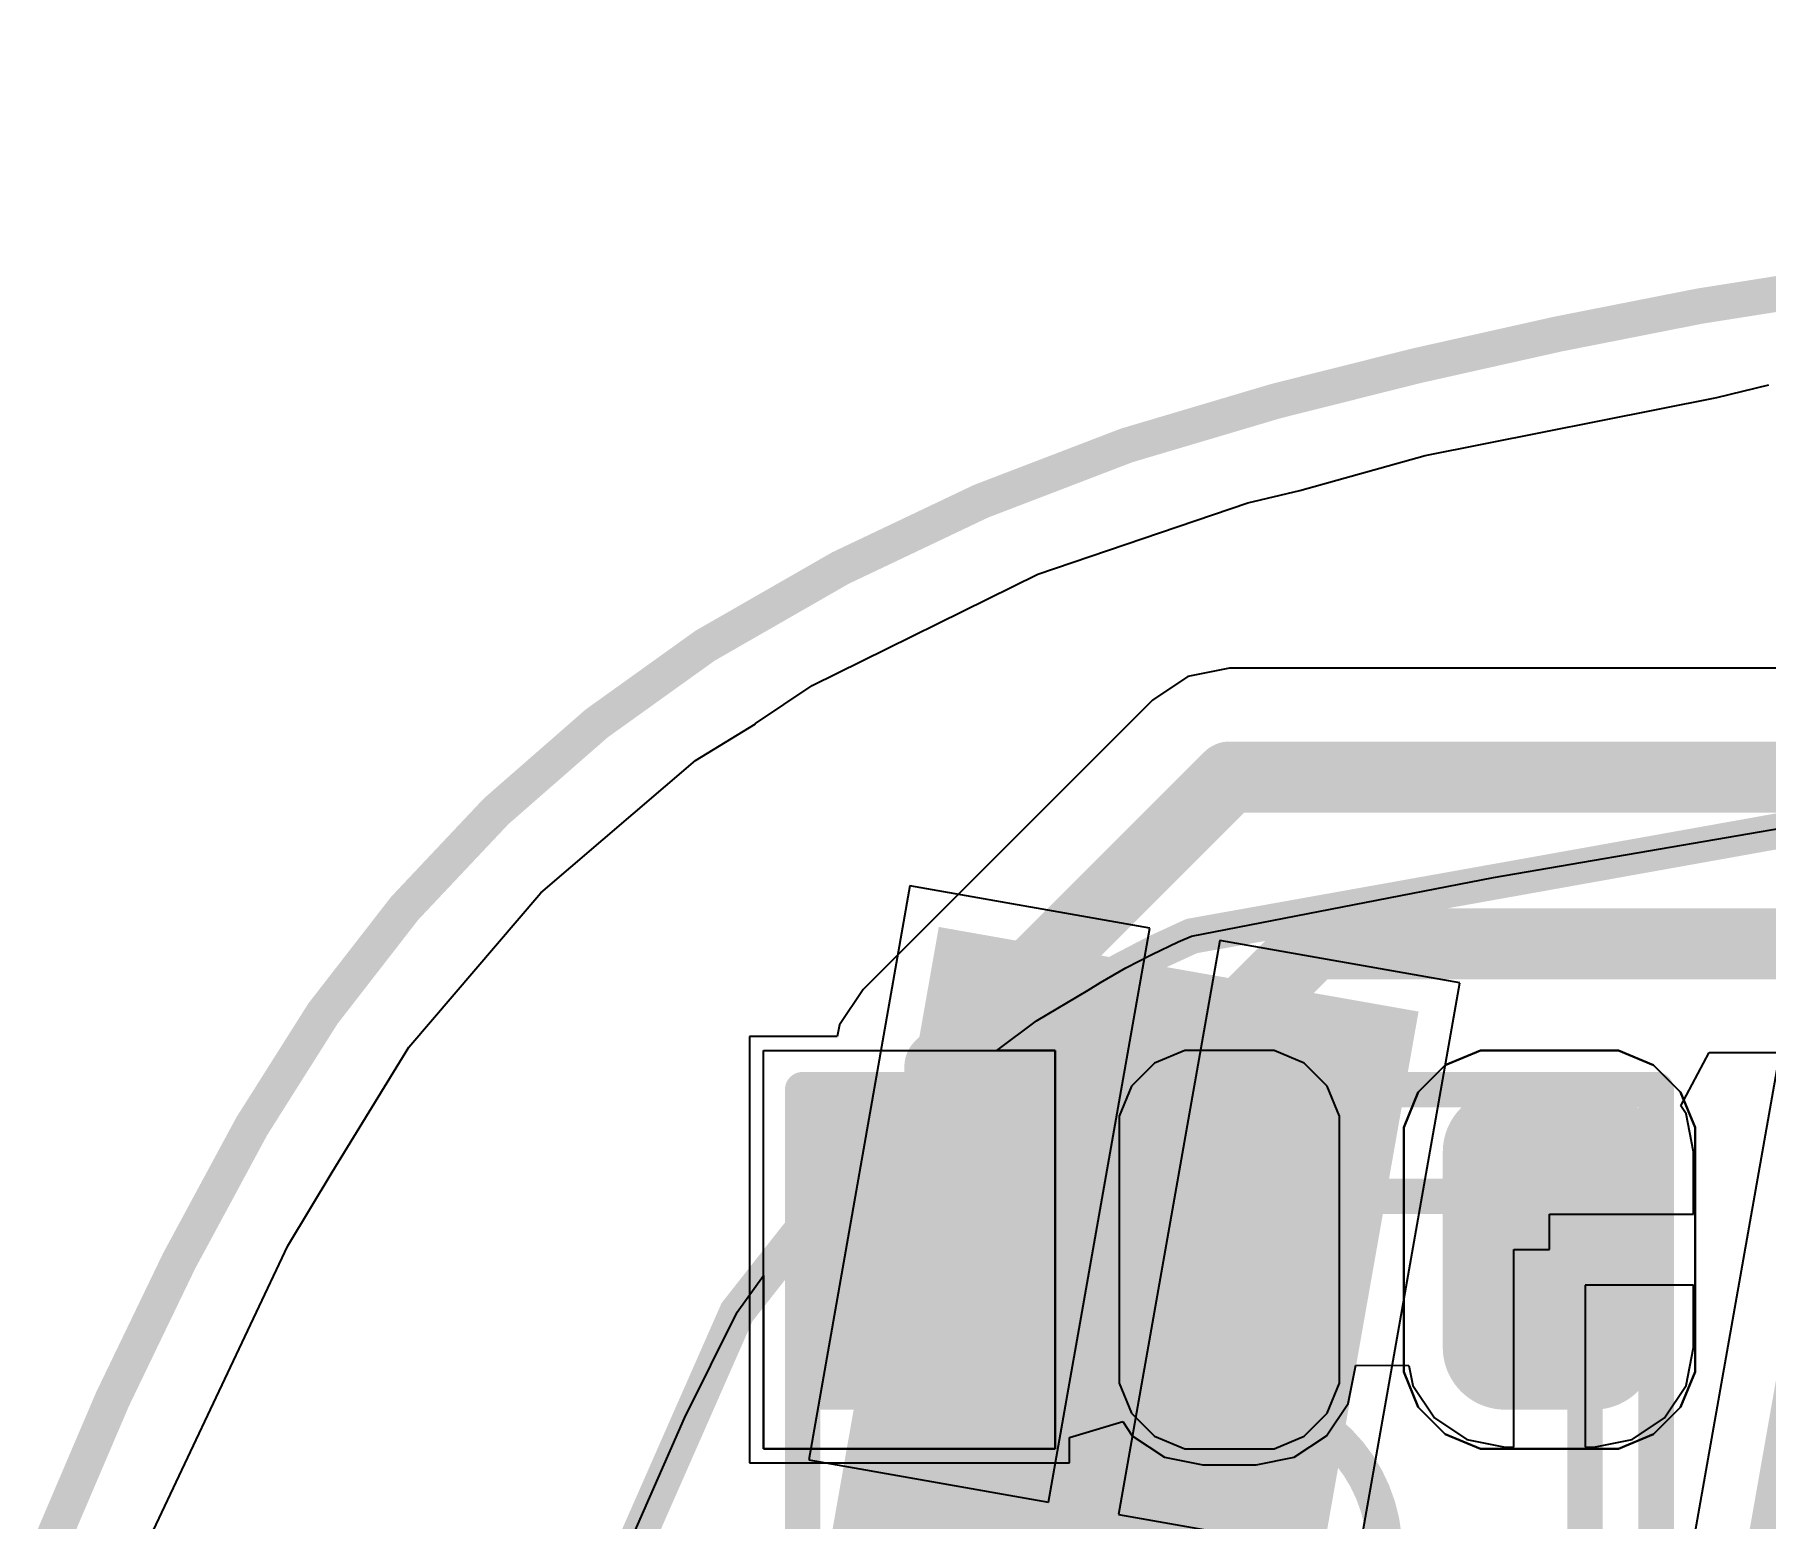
# Model space of a CAD drawing. Header units: inches. Extents: x -52 to 109, y 0 to 35.
# Drawn here: x 1.819 to 6.686, y 27.247 to 31.421 of the extents above; entities that cross this region are included whole.
import ezdxf

# ---------------------------------------------------------------- set-up
doc = ezdxf.new("R2010")
doc.units = ezdxf.units.IN
for name, color, linetype in [('Bottom Assembly', 56, 'Continuous'), ('Bottom Layer', 5, 'Continuous'), ('Bottom Solder', 6, 'Continuous'), ('Keep-Out Layer', 6, 'Continuous'), ('Mechanical 1', 6, 'Continuous'), ('Mechanical 4', 56, 'Continuous'), ('Top Component Outline', 56, 'Continuous'), ('Top Courtyard', 56, 'Continuous'), ('Top Layer', 1, 'Continuous'), ('Top Overlay', 2, 'Continuous'), ('Top Paste', 8, 'Continuous'), ('Top Solder', 216, 'Continuous')]:
    doc.layers.add(name, color=color, linetype=linetype)
doc.styles.add('Arial', font='', dxfattribs={"height": 0.2})
doc.styles.get('Arial').set_extended_font_data('Arial')

# ---------------------------------------------------------------- blocks, each defined once
blk = doc.blocks.new('APA_RGB_LED_2020_376')
at = {"layer": 'Top Layer'}
h = blk.add_hatch(color=1, dxfattribs=at)
edge = h.paths.add_edge_path()
edge.add_arc((-1.125, 1.025), 0.125, 90, 180)
edge.add_line((-1.25, 1.025), (-1.25, 0.775))
edge.add_arc((-1.125, 0.775), 0.125, 180, 270)
edge.add_line((-1.125, 0.65), (-0.575, 0.65))
edge.add_arc((-0.575, 0.775), 0.125, 270, 360)
edge.add_line((-0.45, 0.775), (-0.45, 1.025))
edge.add_arc((-0.575, 1.025), 0.125, 0, 90)
edge.add_line((-0.575, 1.15), (-1.125, 1.15))
h = blk.add_hatch(color=1, dxfattribs=at)
edge = h.paths.add_edge_path()
edge.add_arc((0.575, 1.025), 0.125, 90, 180)
edge.add_line((0.45, 1.025), (0.45, 0.775))
edge.add_arc((0.575, 0.775), 0.125, 180, 270)
edge.add_line((0.575, 0.65), (1.125, 0.65))
edge.add_arc((1.125, 0.775), 0.125, 270, 360)
edge.add_line((1.25, 0.775), (1.25, 1.025))
edge.add_arc((1.125, 1.025), 0.125, 0, 90)
edge.add_line((1.125, 1.15), (0.575, 1.15))
h = blk.add_hatch(color=1, dxfattribs=at)
edge = h.paths.add_edge_path()
edge.add_arc((-1.175, 0.075), 0.075, 90, 180)
edge.add_line((-1.25, 0.075), (-1.25, -0.075))
edge.add_arc((-1.175, -0.075), 0.075, 180, 270)
edge.add_line((-1.175, -0.15), (-0.525, -0.15))
edge.add_arc((-0.525, -0.075), 0.075, 270, 360)
edge.add_line((-0.45, -0.075), (-0.45, 0.075))
edge.add_arc((-0.525, 0.075), 0.075, 0, 90)
edge.add_line((-0.525, 0.15), (-1.175, 0.15))
h = blk.add_hatch(color=1, dxfattribs=at)
edge = h.paths.add_edge_path()
edge.add_arc((0.525, 0.075), 0.075, 90, 180)
edge.add_line((0.45, 0.075), (0.45, -0.075))
edge.add_arc((0.525, -0.075), 0.075, 180, 270)
edge.add_line((0.525, -0.15), (1.175, -0.15))
edge.add_arc((1.175, -0.075), 0.075, 270, 360)
edge.add_line((1.25, -0.075), (1.25, 0.075))
edge.add_arc((1.175, 0.075), 0.075, 0, 90)
edge.add_line((1.175, 0.15), (0.525, 0.15))
blk.add_hatch(color=1, dxfattribs=at).paths.add_polyline_path([(-1.25, -0.65), (-0.45, -0.65), (-0.45, -1.15), (-1.25, -1.15)])
h = blk.add_hatch(color=1, dxfattribs=at)
edge = h.paths.add_edge_path()
edge.add_arc((0.575, -0.775), 0.125, 90, 180)
edge.add_line((0.45, -0.775), (0.45, -1.025))
edge.add_arc((0.575, -1.025), 0.125, 180, 270)
edge.add_line((0.575, -1.15), (1.125, -1.15))
edge.add_arc((1.125, -1.025), 0.125, 270, 360)
edge.add_line((1.25, -1.025), (1.25, -0.775))
edge.add_arc((1.125, -0.775), 0.125, 0, 90)
edge.add_line((1.125, -0.65), (0.575, -0.65))
at = {"layer": 'Top Paste'}
h = blk.add_hatch(color=8, dxfattribs=at)
edge = h.paths.add_edge_path()
edge.add_arc((-1.125, 1.025), 0.125, 90, 180)
edge.add_line((-1.25, 1.025), (-1.25, 0.775))
edge.add_arc((-1.125, 0.775), 0.125, 180, 270)
edge.add_line((-1.125, 0.65), (-0.575, 0.65))
edge.add_arc((-0.575, 0.775), 0.125, 270, 360)
edge.add_line((-0.45, 0.775), (-0.45, 1.025))
edge.add_arc((-0.575, 1.025), 0.125, 0, 90)
edge.add_line((-0.575, 1.15), (-1.125, 1.15))
h = blk.add_hatch(color=8, dxfattribs=at)
edge = h.paths.add_edge_path()
edge.add_arc((0.575, 1.025), 0.125, 90, 180)
edge.add_line((0.45, 1.025), (0.45, 0.775))
edge.add_arc((0.575, 0.775), 0.125, 180, 270)
edge.add_line((0.575, 0.65), (1.125, 0.65))
edge.add_arc((1.125, 0.775), 0.125, 270, 360)
edge.add_line((1.25, 0.775), (1.25, 1.025))
edge.add_arc((1.125, 1.025), 0.125, 0, 90)
edge.add_line((1.125, 1.15), (0.575, 1.15))
h = blk.add_hatch(color=8, dxfattribs=at)
edge = h.paths.add_edge_path()
edge.add_arc((-1.175, 0.075), 0.075, 90, 180)
edge.add_line((-1.25, 0.075), (-1.25, -0.075))
edge.add_arc((-1.175, -0.075), 0.075, 180, 270)
edge.add_line((-1.175, -0.15), (-0.525, -0.15))
edge.add_arc((-0.525, -0.075), 0.075, 270, 360)
edge.add_line((-0.45, -0.075), (-0.45, 0.075))
edge.add_arc((-0.525, 0.075), 0.075, 0, 90)
edge.add_line((-0.525, 0.15), (-1.175, 0.15))
h = blk.add_hatch(color=8, dxfattribs=at)
edge = h.paths.add_edge_path()
edge.add_arc((0.525, 0.075), 0.075, 90, 180)
edge.add_line((0.45, 0.075), (0.45, -0.075))
edge.add_arc((0.525, -0.075), 0.075, 180, 270)
edge.add_line((0.525, -0.15), (1.175, -0.15))
edge.add_arc((1.175, -0.075), 0.075, 270, 360)
edge.add_line((1.25, -0.075), (1.25, 0.075))
edge.add_arc((1.175, 0.075), 0.075, 0, 90)
edge.add_line((1.175, 0.15), (0.525, 0.15))
blk.add_hatch(color=8, dxfattribs=at).paths.add_polyline_path([(-1.25, -0.65), (-0.45, -0.65), (-0.45, -1.15), (-1.25, -1.15)])
h = blk.add_hatch(color=8, dxfattribs=at)
edge = h.paths.add_edge_path()
edge.add_arc((0.575, -0.775), 0.125, 90, 180)
edge.add_line((0.45, -0.775), (0.45, -1.025))
edge.add_arc((0.575, -1.025), 0.125, 180, 270)
edge.add_line((0.575, -1.15), (1.125, -1.15))
edge.add_arc((1.125, -1.025), 0.125, 270, 360)
edge.add_line((1.25, -1.025), (1.25, -0.775))
edge.add_arc((1.125, -0.775), 0.125, 0, 90)
edge.add_line((1.125, -0.65), (0.575, -0.65))
at = {"layer": 'Top Solder'}
h = blk.add_hatch(color=216, dxfattribs=at)
edge = h.paths.add_edge_path()
edge.add_arc((-1.125, 1.025), 0.175, 90, 180)
edge.add_line((-1.3, 1.025), (-1.3, 0.775))
edge.add_arc((-1.125, 0.775), 0.175, 180, 270)
edge.add_line((-1.125, 0.6), (-0.575, 0.6))
edge.add_arc((-0.575, 0.775), 0.175, 270, 360)
edge.add_line((-0.4, 0.775), (-0.4, 1.025))
edge.add_arc((-0.575, 1.025), 0.175, 0, 90)
edge.add_line((-0.575, 1.2), (-1.125, 1.2))
h = blk.add_hatch(color=216, dxfattribs=at)
edge = h.paths.add_edge_path()
edge.add_arc((0.575, 1.025), 0.175, 90, 180)
edge.add_line((0.4, 1.025), (0.4, 0.775))
edge.add_arc((0.575, 0.775), 0.175, 180, 270)
edge.add_line((0.575, 0.6), (1.125, 0.6))
edge.add_arc((1.125, 0.775), 0.175, 270, 360)
edge.add_line((1.3, 0.775), (1.3, 1.025))
edge.add_arc((1.125, 1.025), 0.175, 0, 90)
edge.add_line((1.125, 1.2), (0.575, 1.2))
h = blk.add_hatch(color=216, dxfattribs=at)
edge = h.paths.add_edge_path()
edge.add_arc((-1.175, 0.075), 0.125, 90, 180)
edge.add_line((-1.3, 0.075), (-1.3, -0.075))
edge.add_arc((-1.175, -0.075), 0.125, 180, 270)
edge.add_line((-1.175, -0.2), (-0.525, -0.2))
edge.add_arc((-0.525, -0.075), 0.125, 270, 360)
edge.add_line((-0.4, -0.075), (-0.4, 0.075))
edge.add_arc((-0.525, 0.075), 0.125, 0, 90)
edge.add_line((-0.525, 0.2), (-1.175, 0.2))
h = blk.add_hatch(color=216, dxfattribs=at)
edge = h.paths.add_edge_path()
edge.add_arc((0.525, 0.075), 0.125, 90, 180)
edge.add_line((0.4, 0.075), (0.4, -0.075))
edge.add_arc((0.525, -0.075), 0.125, 180, 270)
edge.add_line((0.525, -0.2), (1.175, -0.2))
edge.add_arc((1.175, -0.075), 0.125, 270, 360)
edge.add_line((1.3, -0.075), (1.3, 0.075))
edge.add_arc((1.175, 0.075), 0.125, 0, 90)
edge.add_line((1.175, 0.2), (0.525, 0.2))
blk.add_hatch(color=216, dxfattribs=at).paths.add_polyline_path([(-1.3, -0.6), (-0.4, -0.6), (-0.4, -1.2), (-1.3, -1.2)])
h = blk.add_hatch(color=216, dxfattribs=at)
edge = h.paths.add_edge_path()
edge.add_arc((0.575, -0.775), 0.175, 90, 180)
edge.add_line((0.4, -0.775), (0.4, -1.025))
edge.add_arc((0.575, -1.025), 0.175, 180, 270)
edge.add_line((0.575, -1.2), (1.125, -1.2))
edge.add_arc((1.125, -1.025), 0.175, 270, 360)
edge.add_line((1.3, -1.025), (1.3, -0.775))
edge.add_arc((1.125, -0.775), 0.175, 0, 90)
edge.add_line((1.125, -0.6), (0.575, -0.6))
at = {"layer": 'Top Component Outline'}
for points in [[(1, 1, 0.1, 0.1, 0), (-1, 1, 0.1, 0.1, 0)], [(-1, -1, 0.1, 0.1, 0), (-1, 1, 0.1, 0.1, 0)], [(1, -1, 0.1, 0.1, 0), (1, 1, 0.1, 0.1, 0)], [(1, -1, 0.1, 0.1, 0), (-1, -1, 0.1, 0.1, 0)]]:
    blk.add_lwpolyline(points, format="xyseb", dxfattribs=at)
for points in [[(-1.025, 1, 0.05, 0.05, 1), (-0.975, 1, 0.05, 0.05, 1)], [(-1.025, 1, 0.05, 0.05, 1), (-0.975, 1, 0.05, 0.05, 1)], [(0.975, 1, 0.05, 0.05, 1), (1.025, 1, 0.05, 0.05, 1)], [(0.975, 1, 0.05, 0.05, 1), (1.025, 1, 0.05, 0.05, 1)], [(-1.025, -1, 0.05, 0.05, 1), (-0.975, -1, 0.05, 0.05, 1)], [(-1.025, -1, 0.05, 0.05, 1), (-0.975, -1, 0.05, 0.05, 1)], [(0.975, -1, 0.05, 0.05, 1), (1.025, -1, 0.05, 0.05, 1)], [(0.975, -1, 0.05, 0.05, 1), (1.025, -1, 0.05, 0.05, 1)]]:
    blk.add_lwpolyline(points, format="xyseb", close=True, dxfattribs=at)
at = {"layer": 'Top Courtyard'}
for points in [[(-1.3, -1.2, 0.1, 0.1, 0), (-1.3, 1.2, 0.1, 0.1, 0)], [(1.3, 1.2, 0.1, 0.1, 0), (-1.3, 1.2, 0.1, 0.1, 0)], [(1.3, -1.2, 0.1, 0.1, 0), (1.3, 1.2, 0.1, 0.1, 0)], [(0, -0.5, 0.1, 0.1, 0), (0, 0.5, 0.1, 0.1, 0)], [(0.5, 0, 0.1, 0.1, 0), (-0.5, 0, 0.1, 0.1, 0)], [(1.3, -1.2, 0.1, 0.1, 0), (-1.3, -1.2, 0.1, 0.1, 0)]]:
    blk.add_lwpolyline(points, format="xyseb", dxfattribs=at)
for points in [[(-1.325, 1.2, 0.05, 0.05, 1), (-1.275, 1.2, 0.05, 0.05, 1)], [(-1.325, 1.2, 0.05, 0.05, 1), (-1.275, 1.2, 0.05, 0.05, 1)], [(1.275, 1.2, 0.05, 0.05, 1), (1.325, 1.2, 0.05, 0.05, 1)], [(1.275, 1.2, 0.05, 0.05, 1), (1.325, 1.2, 0.05, 0.05, 1)], [(-0.025, 0.5, 0.05, 0.05, 1), (0.025, 0.5, 0.05, 0.05, 1)], [(-0.525, 0, 0.05, 0.05, 1), (-0.475, 0, 0.05, 0.05, 1)], [(0.475, 0, 0.05, 0.05, 1), (0.525, 0, 0.05, 0.05, 1)], [(-0.025, -0.5, 0.05, 0.05, 1), (0.025, -0.5, 0.05, 0.05, 1)], [(-1.325, -1.2, 0.05, 0.05, 1), (-1.275, -1.2, 0.05, 0.05, 1)], [(-1.325, -1.2, 0.05, 0.05, 1), (-1.275, -1.2, 0.05, 0.05, 1)], [(1.275, -1.2, 0.05, 0.05, 1), (1.325, -1.2, 0.05, 0.05, 1)], [(1.275, -1.2, 0.05, 0.05, 1), (1.325, -1.2, 0.05, 0.05, 1)]]:
    blk.add_lwpolyline(points, format="xyseb", close=True, dxfattribs=at)
at = {"layer": 'Top Overlay'}
for p, q in [((-1.3689, 1.1929), (-1.2929, 1.2689)), ((-1.2929, 1.2689), (-1.1937, 1.31)), ((-1.1937, 1.31), (-1.14, 1.31)), ((-1.14, 1.31), (-1.14, 1.31)), ((-1.14, 1.31), (-0.56, 1.31)), ((-0.56, 1.31), (-0.5063, 1.31)), ((-0.5063, 1.31), (-0.4071, 1.2689)), ((-0.4071, 1.2689), (-0.3311, 1.1929)), ((0.3311, 1.1929), (0.4071, 1.2689)), ((0.4071, 1.2689), (0.5063, 1.31)), ((0.5063, 1.31), (0.56, 1.31)), ((0.56, 1.31), (0.56, 1.31)), ((0.56, 1.31), (1.14, 1.31)), ((1.14, 1.31), (1.1937, 1.31)), ((1.1937, 1.31), (1.2929, 1.2689)), ((1.2929, 1.2689), (1.3689, 1.1929)), ((-1.41, 1.0937), (-1.3689, 1.1929)), ((-0.3311, 1.1929), (-0.29, 1.0937)), ((0.29, 1.0937), (0.3311, 1.1929)), ((1.3689, 1.1929), (1.41, 1.0937)), ((-1.41, 1.04), (-1.41, 1.0937)), ((-0.29, 1.0937), (-0.29, 1.04)), ((0.29, 1.04), (0.29, 1.0937)), ((1.41, 1.0937), (1.41, 1.04)), ((-1.41, 0.76), (-1.41, 1.04)), ((-0.29, 1.04), (-0.29, 1.04)), ((-0.29, 1.04), (-0.29, 0.76)), ((0.29, 0.76), (0.29, 1.04)), ((1.41, 1.04), (1.41, 1.04)), ((1.41, 1.04), (1.41, 0.76)), ((-1.41, 0.76), (-1.41, 0.76)), ((-1.41, 0.7063), (-1.41, 0.76)), ((-0.29, 0.76), (-0.29, 0.7063)), ((0.29, 0.76), (0.29, 0.76)), ((0.29, 0.7063), (0.29, 0.76)), ((1.41, 0.76), (1.41, 0.7063)), ((-1.3689, 0.6071), (-1.41, 0.7063)), ((-0.29, 0.7063), (-0.3311, 0.6071)), ((0.3311, 0.6071), (0.29, 0.7063)), ((1.41, 0.7063), (1.3689, 0.6071)), ((-1.2929, 0.5311), (-1.3689, 0.6071)), ((-0.3311, 0.6071), (-0.4071, 0.5311)), ((0.4071, 0.5311), (0.3311, 0.6071)), ((1.3689, 0.6071), (1.2929, 0.5311)), ((-1.1937, 0.49), (-1.2929, 0.5311)), ((-1.14, 0.49), (-1.1937, 0.49)), ((-0.56, 0.49), (-1.14, 0.49)), ((-0.5063, 0.49), (-0.56, 0.49)), ((-0.56, 0.49), (-0.56, 0.49)), ((-0.4071, 0.5311), (-0.5063, 0.49)), ((0.5063, 0.49), (0.4071, 0.5311)), ((0.56, 0.49), (0.5063, 0.49)), ((1.14, 0.49), (0.56, 0.49)), ((1.1937, 0.49), (1.14, 0.49)), ((1.14, 0.49), (1.14, 0.49)), ((1.2929, 0.5311), (1.1937, 0.49)), ((-1.2258, 0.31), (-1.3103, 0.275)), ((-1.18, 0.31), (-1.2258, 0.31)), ((-0.52, 0.31), (-1.18, 0.31)), ((-0.4742, 0.31), (-0.52, 0.31)), ((-0.52, 0.31), (-0.52, 0.31)), ((-0.3897, 0.275), (-0.4742, 0.31)), ((0.4743, 0.31), (0.3897, 0.275)), ((0.52, 0.31), (0.4743, 0.31)), ((1.18, 0.31), (0.52, 0.31)), ((1.2258, 0.31), (1.18, 0.31)), ((1.18, 0.31), (1.18, 0.31)), ((1.3103, 0.275), (1.2258, 0.31)), ((-1.3103, 0.275), (-1.375, 0.2103)), ((-0.325, 0.2103), (-0.3897, 0.275)), ((0.3897, 0.275), (0.325, 0.2103)), ((1.375, 0.2103), (1.3103, 0.275)), ((-1.375, 0.2103), (-1.41, 0.1257)), ((-0.29, 0.1257), (-0.325, 0.2103)), ((0.325, 0.2103), (0.29, 0.1257)), ((1.41, 0.1257), (1.375, 0.2103)), ((-1.41, 0.1257), (-1.41, 0.08)), ((-0.29, 0.08), (-0.29, 0.1257)), ((0.29, 0.1257), (0.29, 0.08)), ((1.41, 0.08), (1.41, 0.1257)), ((-1.41, 0.08), (-1.41, -0.08)), ((-1.41, 0.08), (-1.41, 0.08)), ((-0.29, -0.08), (-0.29, 0.08)), ((0.29, 0.08), (0.29, -0.08)), ((0.29, 0.08), (0.29, 0.08)), ((1.41, -0.08), (1.41, 0.08)), ((-1.41, -0.08), (-1.41, -0.1258)), ((-0.29, -0.1258), (-0.29, -0.08)), ((-0.29, -0.08), (-0.29, -0.08)), ((0.29, -0.08), (0.29, -0.1258)), ((1.41, -0.1258), (1.41, -0.08)), ((1.41, -0.08), (1.41, -0.08)), ((-1.41, -0.1258), (-1.375, -0.2103)), ((-0.325, -0.2103), (-0.29, -0.1258)), ((0.29, -0.1258), (0.325, -0.2103)), ((1.375, -0.2103), (1.41, -0.1258)), ((-1.375, -0.2103), (-1.3103, -0.275)), ((-0.3897, -0.275), (-0.325, -0.2103)), ((0.325, -0.2103), (0.3897, -0.275)), ((1.3103, -0.275), (1.375, -0.2103)), ((-1.3103, -0.275), (-1.2258, -0.31)), ((-0.4742, -0.31), (-0.3897, -0.275)), ((0.3897, -0.275), (0.4743, -0.31)), ((1.2258, -0.31), (1.3103, -0.275)), ((-1.2258, -0.31), (-1.18, -0.31)), ((-1.18, -0.31), (-1.18, -0.31)), ((-1.18, -0.31), (-0.52, -0.31)), ((-0.52, -0.31), (-0.4742, -0.31)), ((0.4743, -0.31), (0.52, -0.31)), ((0.52, -0.31), (0.52, -0.31)), ((0.52, -0.31), (1.18, -0.31)), ((1.18, -0.31), (1.2258, -0.31)), ((-1.41, -1.31), (-1.41, -0.49)), ((-1.41, -0.49), (-0.29, -0.49)), ((-0.29, -0.49), (-0.29, -1.31)), ((0.3311, -0.6071), (0.4071, -0.5311)), ((0.4071, -0.5311), (0.5063, -0.49)), ((0.5063, -0.49), (0.56, -0.49)), ((0.56, -0.49), (0.56, -0.49)), ((0.56, -0.49), (1.14, -0.49)), ((1.14, -0.49), (1.1937, -0.49)), ((1.1937, -0.49), (1.2929, -0.5311)), ((1.2929, -0.5311), (1.3689, -0.6071)), ((0.29, -0.7063), (0.3311, -0.6071)), ((1.3689, -0.6071), (1.41, -0.7063)), ((0.29, -0.76), (0.29, -0.7063)), ((1.41, -0.7063), (1.41, -0.76)), ((0.29, -1.04), (0.29, -0.76)), ((1.41, -0.76), (1.41, -0.76)), ((1.41, -0.76), (1.41, -1.04)), ((0.29, -1.04), (0.29, -1.04)), ((0.29, -1.0937), (0.29, -1.04)), ((1.41, -1.04), (1.41, -1.0937)), ((0.3311, -1.1929), (0.29, -1.0937)), ((1.41, -1.0937), (1.3689, -1.1929)), ((0.4071, -1.2689), (0.3311, -1.1929)), ((1.3689, -1.1929), (1.2929, -1.2689)), ((-0.29, -1.31), (-1.41, -1.31)), ((0.5063, -1.31), (0.4071, -1.2689)), ((0.56, -1.31), (0.5063, -1.31)), ((1.14, -1.31), (0.56, -1.31)), ((1.1937, -1.31), (1.14, -1.31)), ((1.14, -1.31), (1.14, -1.31)), ((1.2929, -1.2689), (1.1937, -1.31))]:
    blk.add_line(p, q, dxfattribs=at)
at = {"layer": 'Top Courtyard', "style": 'Arial'}
blk.add_text('D5', height=0.6, dxfattribs=at).set_placement((-0.8, -0.7))
blk = doc.blocks.new('LIST_ANG_1_2_SMD_2_54MM_B_442')
at = {"layer": 'Bottom Layer'}
blk.add_hatch(color=5, dxfattribs=at).paths.add_polyline_path([(0.635, 1.59), (1.905, 1.59), (1.905, -1.59), (0.635, -1.59)])
at = {"layer": 'Bottom Solder'}
for points in [[(-1.955, 1.64), (-0.585, 1.64), (-0.585, -1.64), (-1.955, -1.64)], [(0.585, 1.64), (1.955, 1.64), (1.955, -1.64), (0.585, -1.64)]]:
    blk.add_hatch(color=6, dxfattribs=at).paths.add_polyline_path(points)
at = {"layer": 'Bottom Assembly'}
for points in [[(0.97, 3.226, 0.1, 0.1, 0), (0.97, -0.85, 0.1, 0.1, 0)], [(1.57, 3.226, 0.1, 0.1, 0), (1.57, -0.85, 0.1, 0.1, 0)], [(1.57, -0.8497, 0.1, 0.1, 0), (0.97, -0.8497, 0.1, 0.1, 0)], [(1.12, -0.9997, 0.1, 0.1, 0), (0.97, -0.8497, 0.1, 0.1, 0)], [(1.57, -0.8497, 0.1, 0.1, 0), (1.42, -0.9997, 0.1, 0.1, 0)], [(1.42, -0.9997, 0.1, 0.1, 0), (1.12, -0.9997, 0.1, 0.1, 0)]]:
    blk.add_lwpolyline(points, format="xyseb", dxfattribs=at)
for points in [[(0.945, -0.8497, 0.05, 0.05, 1), (0.995, -0.8497, 0.05, 0.05, 1)], [(0.945, -0.8497, 0.05, 0.05, 1), (0.995, -0.8497, 0.05, 0.05, 1)], [(0.945, -0.85, 0.05, 0.05, 1), (0.995, -0.85, 0.05, 0.05, 1)], [(1.545, -0.8497, 0.05, 0.05, 1), (1.595, -0.8497, 0.05, 0.05, 1)], [(1.545, -0.8497, 0.05, 0.05, 1), (1.595, -0.8497, 0.05, 0.05, 1)], [(1.545, -0.85, 0.05, 0.05, 1), (1.595, -0.85, 0.05, 0.05, 1)], [(1.095, -0.9997, 0.05, 0.05, 1), (1.145, -0.9997, 0.05, 0.05, 1)], [(1.095, -0.9997, 0.05, 0.05, 1), (1.145, -0.9997, 0.05, 0.05, 1)], [(1.395, -0.9997, 0.05, 0.05, 1), (1.445, -0.9997, 0.05, 0.05, 1)], [(1.395, -0.9997, 0.05, 0.05, 1), (1.445, -0.9997, 0.05, 0.05, 1)]]:
    blk.add_lwpolyline(points, format="xyseb", close=True, dxfattribs=at)

msp = doc.modelspace()

# ---------------------------------------------------------------- linework, layer by layer
at = {"layer": 'Bottom Layer'}
for p, q in [((6.5494, 30.4004), (6.6955, 30.4353)), ((5.7291, 30.2373), (6.5494, 30.4004)), ((6.5494, 30.4004), (6.5494, 30.4004)), ((6.5494, 30.4004), (6.5494, 30.4004)), ((5.3771, 30.138), (5.7291, 30.2373)), ((5.2311, 30.1036), (5.3771, 30.138)), ((5.3771, 30.138), (5.3771, 30.138)), ((4.6405, 29.9031), (5.2311, 30.1036)), ((4.0057, 29.59), (4.6405, 29.9031)), ((3.8459, 29.4833), (4.0057, 29.59)), ((3.6774, 29.3785), (3.8466, 29.4822)), ((3.8466, 29.4822), (3.8459, 29.4833)), ((3.2425, 29.007), (3.6774, 29.3785)), ((4.2806, 29.0265), (3.9958, 27.4114)), ((4.9552, 28.9075), (4.2806, 29.0265)), ((2.8711, 28.5721), (3.2425, 29.007)), ((4.6704, 27.2924), (4.9552, 28.9075)), ((5.1521, 28.8728), (4.8674, 27.2577)), ((5.8267, 28.7538), (5.1521, 28.8728)), ((5.542, 27.1388), (5.8267, 28.7538)), ((6.7414, 28.6433), (6.1514, 25.2971)), ((2.656, 28.2211), (2.8711, 28.5721)), ((2.5312, 28.0134), (2.6555, 28.2208)), ((2.6555, 28.2208), (2.656, 28.2211)), ((2.1445, 27.1957), (2.5312, 28.0134)), ((3.9958, 27.4114), (4.6704, 27.2924)), ((4.8674, 27.2577), (5.542, 27.1388))]:
    msp.add_line(p, q, dxfattribs=at)
at = {"layer": 'Keep-Out Layer'}
for points in [[(6.5022, 30.6572, 0.1, 0.1, -0.028281), (12.4654, 31.3709, 0.1, 0.1, 0)], [(5.3103, 30.3901, 0.1, 0.1, -0.019306), (6.5022, 30.6572, 0.1, 0.1, 0)], [(3.7046, 29.7019, 0.1, 0.1, -0.077596), (5.3103, 30.3901, 0.1, 0.1, 0)], [(2.4293, 28.3495, 0.1, 0.1, -0.121015), (3.7046, 29.7019, 0.1, 0.1, 0)], [(1.869, 27.1862, 0.1, 0.1, -0.03413), (2.4293, 28.3495, 0.1, 0.1, 0)]]:
    msp.add_lwpolyline(points, format="xyseb", dxfattribs=at)
for points in [[(6.4772, 30.6572, 0.05, 0.05, 1), (6.5272, 30.6572, 0.05, 0.05, 1)], [(6.4772, 30.6572, 0.05, 0.05, 1), (6.5272, 30.6572, 0.05, 0.05, 1)], [(5.2853, 30.3901, 0.05, 0.05, 1), (5.3353, 30.3901, 0.05, 0.05, 1)], [(5.2853, 30.3901, 0.05, 0.05, 1), (5.3353, 30.3901, 0.05, 0.05, 1)], [(3.6796, 29.7019, 0.05, 0.05, 1), (3.7296, 29.7019, 0.05, 0.05, 1)], [(3.6796, 29.7019, 0.05, 0.05, 1), (3.7296, 29.7019, 0.05, 0.05, 1)], [(2.4043, 28.3495, 0.05, 0.05, 1), (2.4543, 28.3495, 0.05, 0.05, 1)], [(2.4043, 28.3495, 0.05, 0.05, 1), (2.4543, 28.3495, 0.05, 0.05, 1)]]:
    msp.add_lwpolyline(points, format="xyseb", close=True, dxfattribs=at)
at = {"layer": 'Mechanical 1'}
for points in [[(4.7758, 27.3199, 0.1, 0.1, -0.303347), (5.179, 27.5894, 0.1, 0.1, 0)], [(5.179, 27.5894, 0.1, 0.1, -0.198912), (5.4877, 27.4615, 0.1, 0.1, 0)], [(5.4877, 27.4615, 0.1, 0.1, -0.198912), (5.6155, 27.1529, 0.1, 0.1, 0)], [(4.8704, 26.8443, 0.1, 0.1, -0.303347), (4.7758, 27.3199, 0.1, 0.1, 0)]]:
    msp.add_lwpolyline(points, format="xyseb", dxfattribs=at)
for points in [[(5.154, 27.5894, 0.05, 0.05, 1), (5.204, 27.5894, 0.05, 0.05, 1)], [(5.154, 27.5894, 0.05, 0.05, 1), (5.204, 27.5894, 0.05, 0.05, 1)], [(5.4627, 27.4615, 0.05, 0.05, 1), (5.5127, 27.4615, 0.05, 0.05, 1)], [(5.4627, 27.4615, 0.05, 0.05, 1), (5.5127, 27.4615, 0.05, 0.05, 1)], [(4.7508, 27.3199, 0.05, 0.05, 1), (4.8008, 27.3199, 0.05, 0.05, 1)], [(4.7508, 27.3199, 0.05, 0.05, 1), (4.8008, 27.3199, 0.05, 0.05, 1)]]:
    msp.add_lwpolyline(points, format="xyseb", close=True, dxfattribs=at)
at = {"layer": 'Mechanical 4'}
for points in [[(6.5022, 30.6572, 0.1, 0.1, -0.028281), (12.4654, 31.3709, 0.1, 0.1, 0)], [(5.3103, 30.3901, 0.1, 0.1, -0.019306), (6.5022, 30.6572, 0.1, 0.1, 0)], [(3.7046, 29.7019, 0.1, 0.1, -0.077596), (5.3103, 30.3901, 0.1, 0.1, 0)], [(5.0728, 28.8851, 0.1, 0.1, -0.022965), (11.9112, 29.8944, 0.1, 0.1, 0)], [(2.4293, 28.3495, 0.1, 0.1, -0.121015), (3.7046, 29.7019, 0.1, 0.1, 0)], [(4.7813, 28.7335, 0.1, 0.1, -0.036085), (5.0728, 28.8851, 0.1, 0.1, 0)], [(3.7941, 27.827, 0.1, 0.1, -0.101001), (4.7813, 28.7335, 0.1, 0.1, 0)], [(1.869, 27.1862, 0.1, 0.1, -0.03413), (2.4293, 28.3495, 0.1, 0.1, 0)], [(2.337, 22.7275, 0.1, 0.1, -0.090902), (3.7941, 27.827, 0.1, 0.1, 0)]]:
    msp.add_lwpolyline(points, format="xyseb", dxfattribs=at)
for points in [[(6.4772, 30.6572, 0.05, 0.05, 1), (6.5272, 30.6572, 0.05, 0.05, 1)], [(6.4772, 30.6572, 0.05, 0.05, 1), (6.5272, 30.6572, 0.05, 0.05, 1)], [(5.2853, 30.3901, 0.05, 0.05, 1), (5.3353, 30.3901, 0.05, 0.05, 1)], [(5.2853, 30.3901, 0.05, 0.05, 1), (5.3353, 30.3901, 0.05, 0.05, 1)], [(3.6796, 29.7019, 0.05, 0.05, 1), (3.7296, 29.7019, 0.05, 0.05, 1)], [(3.6796, 29.7019, 0.05, 0.05, 1), (3.7296, 29.7019, 0.05, 0.05, 1)], [(5.0478, 28.8851, 0.05, 0.05, 1), (5.0978, 28.8851, 0.05, 0.05, 1)], [(5.0478, 28.8851, 0.05, 0.05, 1), (5.0978, 28.8851, 0.05, 0.05, 1)], [(4.7563, 28.7335, 0.05, 0.05, 1), (4.8063, 28.7335, 0.05, 0.05, 1)], [(4.7563, 28.7335, 0.05, 0.05, 1), (4.8063, 28.7335, 0.05, 0.05, 1)], [(2.4043, 28.3495, 0.05, 0.05, 1), (2.4543, 28.3495, 0.05, 0.05, 1)], [(2.4043, 28.3495, 0.05, 0.05, 1), (2.4543, 28.3495, 0.05, 0.05, 1)], [(3.7691, 27.827, 0.05, 0.05, 1), (3.8191, 27.827, 0.05, 0.05, 1)], [(3.7691, 27.827, 0.05, 0.05, 1), (3.8191, 27.827, 0.05, 0.05, 1)]]:
    msp.add_lwpolyline(points, format="xyseb", close=True, dxfattribs=at)
at = {"layer": 'Top Layer'}
for p, q in [((6.5494, 30.4004), (6.6955, 30.4353)), ((5.7291, 30.2373), (6.5494, 30.4004)), ((6.5494, 30.4004), (6.5494, 30.4004)), ((6.5494, 30.4004), (6.5494, 30.4004)), ((5.3771, 30.138), (5.7291, 30.2373)), ((5.2311, 30.1036), (5.3771, 30.138)), ((5.3771, 30.138), (5.3771, 30.138)), ((4.6405, 29.9031), (5.2311, 30.1036)), ((4.0057, 29.59), (4.6405, 29.9031)), ((5.0621, 29.6149), (4.9628, 29.5486)), ((5.1791, 29.6382), (5.0621, 29.6149)), ((7.1067, 29.6382), (5.1791, 29.6382)), ((5.1791, 29.6382), (5.1791, 29.6382)), ((3.8459, 29.4833), (4.0057, 29.59)), ((4.9628, 29.5486), (4.1486, 28.7344)), ((4.9628, 29.5486), (4.9628, 29.5486)), ((3.6774, 29.3785), (3.8466, 29.4822)), ((3.8466, 29.4822), (3.8459, 29.4833)), ((3.2425, 29.007), (3.6774, 29.3785)), ((2.8711, 28.5721), (3.2425, 29.007)), ((4.1486, 28.7344), (4.0823, 28.6351)), ((4.0823, 28.6351), (4.0759, 28.6029)), ((2.656, 28.2211), (2.8711, 28.5721)), ((4.0759, 28.6029), (3.829, 28.6029)), ((3.829, 28.6029), (3.829, 27.4029)), ((6.4481, 28.4076), (6.5283, 28.5576)), ((6.5283, 28.5576), (6.7629, 28.5576)), ((6.4631, 28.3852), (6.4481, 28.4076)), ((6.4844, 28.2779), (6.4631, 28.3852)), ((6.4844, 28.1029), (6.4844, 28.2779)), ((2.5312, 28.0134), (2.6555, 28.2208)), ((2.6555, 28.2208), (2.656, 28.2211)), ((6.079, 28.0029), (6.079, 28.1029)), ((6.079, 28.1029), (6.4844, 28.1029)), ((2.1445, 27.1957), (2.5312, 28.0134)), ((5.979, 27.4475), (5.979, 28.0029)), ((5.979, 28.0029), (6.079, 28.0029)), ((6.4844, 27.9029), (6.179, 27.9029)), ((6.179, 27.9029), (6.179, 27.4475)), ((6.4844, 27.7279), (6.4844, 27.9029)), ((6.4631, 27.6206), (6.4844, 27.7279)), ((5.5131, 27.5706), (5.5344, 27.6779)), ((5.5344, 27.6779), (5.6839, 27.6766)), ((5.6839, 27.6766), (5.695, 27.6206)), ((5.695, 27.6206), (5.7558, 27.5296)), ((6.4023, 27.5296), (6.4631, 27.6206)), ((5.4523, 27.4796), (5.5131, 27.5706)), ((4.729, 27.4742), (4.879, 27.5197)), ((4.879, 27.5197), (4.9058, 27.4796)), ((5.7558, 27.5296), (5.8467, 27.4689)), ((6.3113, 27.4689), (6.4023, 27.5296)), ((4.729, 27.4029), (4.729, 27.4742)), ((4.9058, 27.4796), (4.9967, 27.4189)), ((5.3613, 27.4189), (5.4523, 27.4796)), ((5.8467, 27.4689), (5.954, 27.4475)), ((6.204, 27.4475), (6.3113, 27.4689)), ((3.829, 27.4029), (4.729, 27.4029)), ((4.9967, 27.4189), (5.104, 27.3975)), ((5.254, 27.3975), (5.3613, 27.4189)), ((5.954, 27.4475), (5.979, 27.4475)), ((6.179, 27.4475), (6.204, 27.4475)), ((5.104, 27.3975), (5.254, 27.3975))]:
    msp.add_line(p, q, dxfattribs=at)
for points in [[(4.3649, 28.5181, 0.2, 0.2, 0), (5.1791, 29.3323, 0.2, 0.2, 0)], [(5.1791, 29.3323, 0.2, 0.2, 0), (7.1067, 29.3323, 0.2, 0.2, 0)], [(5.179, 28.6289, 0.2, 0.2, 0), (5.4136, 28.8635, 0.2, 0.2, 0)], [(5.4136, 28.8635, 0.2, 0.2, 0), (6.8896, 28.8635, 0.2, 0.2, 0)], [(5.179, 28.0029, 0.2, 0.2, 0), (5.179, 28.6289, 0.2, 0.2, 0)], [(4.3649, 28.0888, 0.2, 0.2, 0), (4.3649, 28.5181, 0.2, 0.2, 0)], [(4.279, 28.0029, 0.2, 0.2, 0), (4.3649, 28.0888, 0.2, 0.2, 0)]]:
    msp.add_lwpolyline(points, format="xyseb", dxfattribs=at)
for points in [[(5.1291, 29.3323, 0.1, 0.1, 1), (5.2291, 29.3323, 0.1, 0.1, 1)], [(5.1291, 29.3323, 0.1, 0.1, 1), (5.2291, 29.3323, 0.1, 0.1, 1)], [(5.3636, 28.8635, 0.1, 0.1, 1), (5.4636, 28.8635, 0.1, 0.1, 1)], [(5.3636, 28.8635, 0.1, 0.1, 1), (5.4636, 28.8635, 0.1, 0.1, 1)], [(5.129, 28.6289, 0.1, 0.1, 1), (5.229, 28.6289, 0.1, 0.1, 1)], [(5.129, 28.6289, 0.1, 0.1, 1), (5.229, 28.6289, 0.1, 0.1, 1)], [(4.3149, 28.5181, 0.1, 0.1, 1), (4.4149, 28.5181, 0.1, 0.1, 1)], [(4.3149, 28.5181, 0.1, 0.1, 1), (4.4149, 28.5181, 0.1, 0.1, 1)], [(4.3149, 28.0888, 0.1, 0.1, 1), (4.4149, 28.0888, 0.1, 0.1, 1)], [(4.3149, 28.0888, 0.1, 0.1, 1), (4.4149, 28.0888, 0.1, 0.1, 1)], [(4.229, 28.0029, 0.1, 0.1, 1), (4.329, 28.0029, 0.1, 0.1, 1)], [(5.129, 28.0029, 0.1, 0.1, 1), (5.229, 28.0029, 0.1, 0.1, 1)]]:
    msp.add_lwpolyline(points, format="xyseb", close=True, dxfattribs=at)
at = {"layer": 'Top Overlay'}
for p, q in [((5.9212, 29.0501), (7.6253, 29.3417)), ((5.0727, 28.8848), (5.9212, 29.0501)), ((4.9608, 28.8333), (5.035, 28.8685)), ((5.035, 28.8685), (5.0727, 28.8848)), ((5.0727, 28.8848), (5.0727, 28.8848)), ((4.8879, 28.7954), (4.9608, 28.8333)), ((4.8165, 28.7548), (4.8879, 28.7954)), ((4.6369, 28.6464), (4.7815, 28.7333)), ((4.7815, 28.7333), (4.8165, 28.7548)), ((4.5253, 28.5629), (4.6369, 28.6464)), ((4.689, 28.5629), (4.5253, 28.5629)), ((4.689, 27.4429), (4.689, 28.5629)), ((4.9687, 28.5279), (4.904, 28.4632)), ((5.0533, 28.5629), (4.9687, 28.5279)), ((5.3048, 28.5629), (5.0533, 28.5629)), ((5.3893, 28.5279), (5.3048, 28.5629)), ((5.454, 28.4632), (5.3893, 28.5279)), ((5.8853, 28.5629), (5.7861, 28.5218)), ((6.2727, 28.5629), (5.8853, 28.5629)), ((6.372, 28.5218), (6.2727, 28.5629)), ((5.7861, 28.5218), (5.7101, 28.4458)), ((6.4479, 28.4458), (6.372, 28.5218)), ((4.904, 28.4632), (4.869, 28.3787)), ((5.489, 28.3787), (5.454, 28.4632)), ((5.7101, 28.4458), (5.669, 28.3466)), ((6.489, 28.3466), (6.4479, 28.4458)), ((4.869, 28.3787), (4.869, 28.3329)), ((5.489, 28.3329), (5.489, 28.3787)), ((4.869, 28.3329), (4.869, 27.6729)), ((5.489, 27.6729), (5.489, 28.3329)), ((5.669, 28.3466), (5.669, 28.2929)), ((6.489, 28.2929), (6.489, 28.3466)), ((5.669, 28.2929), (5.669, 27.7129)), ((6.489, 27.7129), (6.489, 28.2929)), ((3.7948, 27.8272), (3.869, 27.9298)), ((3.869, 27.9298), (3.869, 27.4429)), ((3.6469, 27.5285), (3.7948, 27.8272)), ((5.669, 27.7129), (5.669, 27.6592)), ((6.489, 27.6592), (6.489, 27.7129)), ((4.869, 27.6729), (4.869, 27.6271)), ((5.489, 27.6271), (5.489, 27.6729)), ((5.669, 27.6592), (5.7101, 27.56)), ((6.4479, 27.56), (6.489, 27.6592)), ((4.869, 27.6271), (4.904, 27.5426)), ((5.454, 27.5426), (5.489, 27.6271)), ((5.7101, 27.56), (5.7861, 27.484)), ((6.372, 27.484), (6.4479, 27.56)), ((3.3785, 26.9182), (3.6469, 27.5285)), ((4.904, 27.5426), (4.9687, 27.4779)), ((5.3893, 27.4779), (5.454, 27.5426)), ((4.9687, 27.4779), (5.0533, 27.4429)), ((5.3048, 27.4429), (5.3893, 27.4779)), ((5.7861, 27.484), (5.8853, 27.4429)), ((6.2727, 27.4429), (6.372, 27.484)), ((3.869, 27.4429), (4.689, 27.4429)), ((5.0533, 27.4429), (5.3048, 27.4429)), ((5.8853, 27.4429), (6.2727, 27.4429))]:
    msp.add_line(p, q, dxfattribs=at)

# ---------------------------------------------------------------- block references
for name, p, rotation in [('LIST_ANG_1_2_SMD_2_54MM_B_442', (6.0022, 26.9561), 170), ('APA_RGB_LED_2020_376', (5.179, 27.1529), 270)]:
    msp.add_blockref(name, p, dxfattribs=dict(rotation=rotation))

doc.saveas('drawing.dxf')
